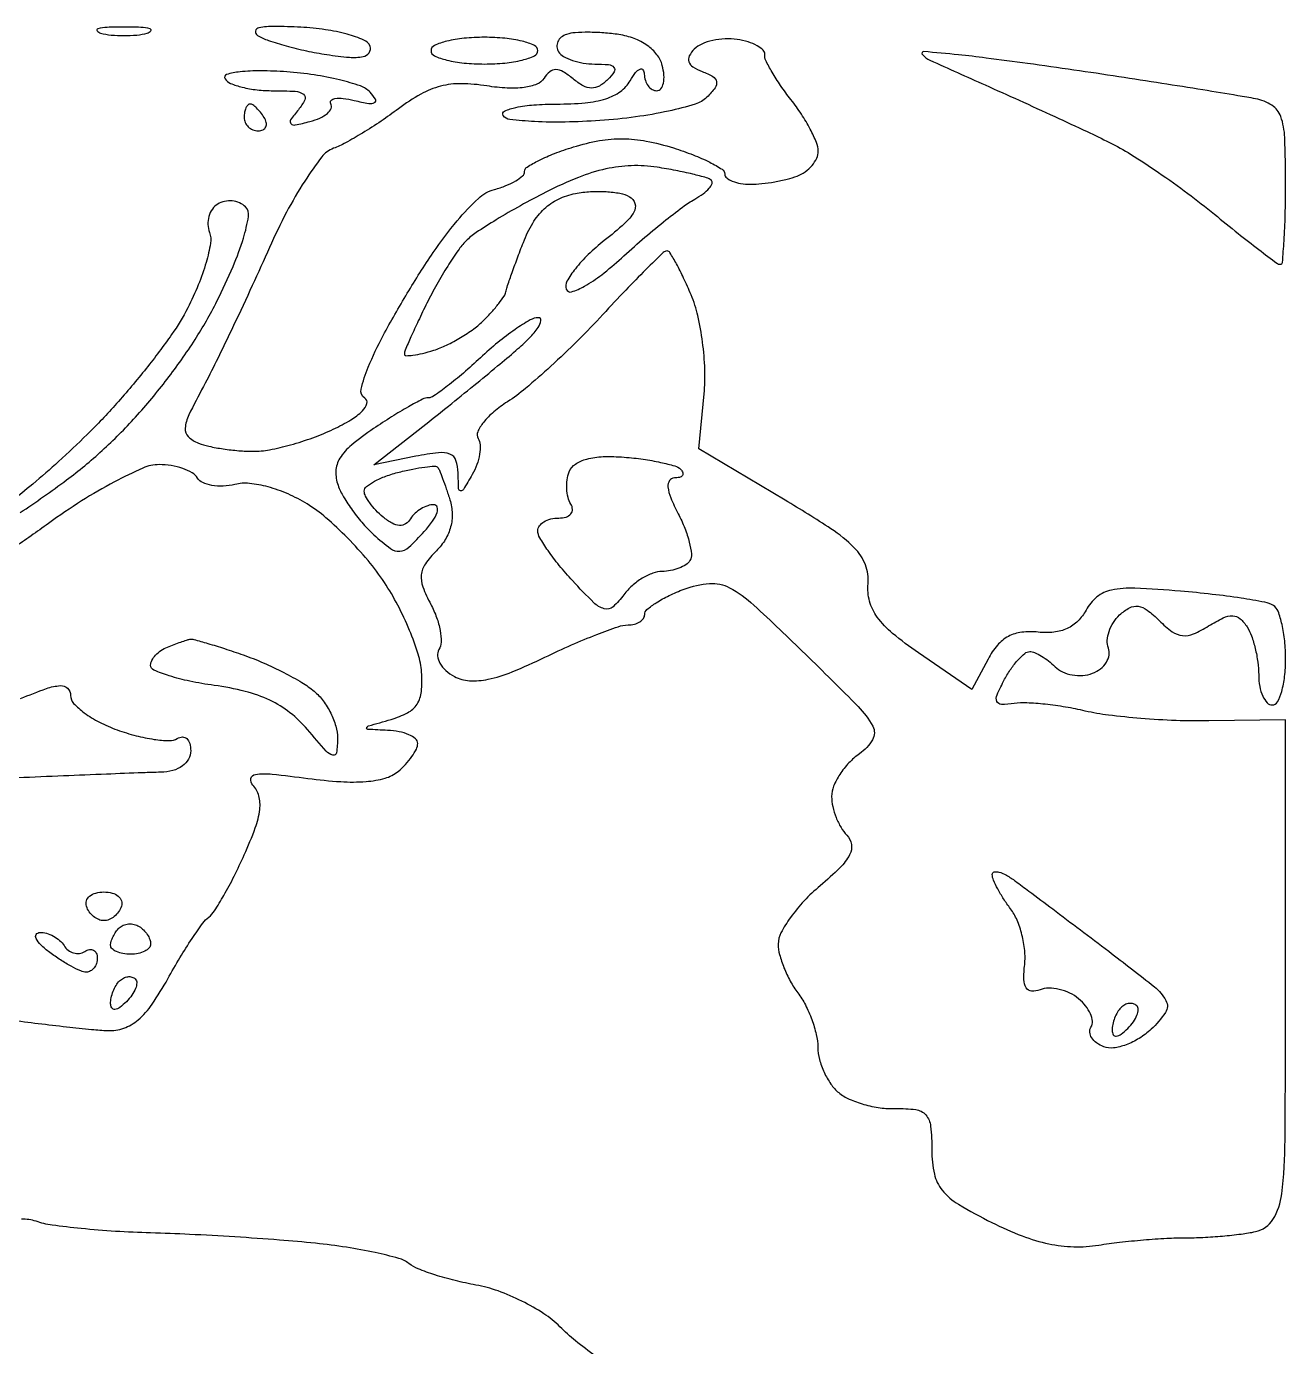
# Model space of a CAD drawing. Extents: x 0 to 102, y 0 to 135.
# Drawn here: x 93.54 to 101.52, y 77.83 to 86.19 of the extents above; entities that cross this region are included whole.
import ezdxf

# ---------------------------------------------------------------- set-up
doc = ezdxf.new("R2010")
doc.units = 0
doc.header["$MEASUREMENT"] = 0

msp = doc.modelspace()

# ---------------------------------------------------------------- linework, layer by layer
for points in [[(94.1598, 86.187773, 0.011065), (94.053882, 86.185428, 0.052887), (93.994169, 86.176408, 0.542911), (93.989827, 86.163322, 0.161593), (94.01175, 86.149083, 0.039571), (94.079199, 86.137052, 0.024357), (94.1598, 86.133124, 0.024357), (94.240401, 86.137052, 0.039571), (94.30785, 86.149083, 0.161593), (94.329773, 86.163322, 0.542911), (94.325431, 86.176408, 0.052887), (94.265718, 86.185428, 0.011065)], [(97.295885, 86.139982, 0.01779), (97.199591, 86.150632, 0.017699), (97.102618, 86.154433, 0.017854), (97.017804, 86.151725, 0.063618), (96.964607, 86.141236, 0.087661), (96.930581, 86.122796, 0.117347), (96.908975, 86.09528, 0.128902), (96.903248, 86.063017, 0.118764), (96.913766, 86.030974, 0.127083), (96.944776, 86.001239, 0.046456), (97.000745, 85.976329, 0.042336), (97.069875, 85.959317, 0.039186), (97.142713, 85.9536, -0.022028), (97.230134, 85.949747, -0.197123), (97.263574, 85.93245, -0.334722), (97.26525, 85.903668, -0.049436), (97.225905, 85.855665, -0.06283), (97.172234, 85.814019, -0.139138), (97.122568, 85.800918, -0.124139), (97.069621, 85.815322, -0.045056), (97.005017, 85.859774, 0.036198), (96.942196, 85.904656, 0.132301), (96.89563, 85.918295, 0.180876), (96.857154, 85.904857, 0.081002), (96.821476, 85.863784, -0.160972), (96.776533, 85.826081, -0.06117), (96.696381, 85.805049, -0.047196), (96.588806, 85.800731, -0.026672), (96.45894, 85.814752, 0.037068), (96.297745, 85.828774, 0.066555), (96.166122, 85.812871, 0.064676), (96.040803, 85.762477, 0.033132), (95.898645, 85.669798, -0.012687), (95.78851, 85.591403, -0.011598), (95.67124, 85.516229, -0.011692), (95.563404, 85.453989, -0.036648), (95.487284, 85.419372, 0.141226), (95.413377, 85.365013, 0.020719), (95.305041, 85.211522, 0.022028), (95.189645, 85.014181, 0.017309), (95.081755, 84.7911, -0.003762), (94.972924, 84.549593, -0.003217), (94.854717, 84.296763, -0.003242), (94.744294, 84.068321, -0.009232), (94.663453, 83.911204, 0.010142), (94.571047, 83.730805, 0.091544), (94.54745, 83.645717, 0.226559), (94.567257, 83.592718, 0.100622), (94.631751, 83.551654, 0.038335), (94.698089, 83.531874, 0.016488), (94.789003, 83.515315, 0.016202), (94.887431, 83.503966, 0.020602), (94.978784, 83.5002, 0.047197), (95.081034, 83.509873, 0.019952), (95.215451, 83.54114, 0.01953), (95.357372, 83.58621, 0.024133), (95.48543, 83.63957, 0.023942), (95.597405, 83.699432, 0.059793), (95.670664, 83.756084, 0.126967), (95.698631, 83.802686, 0.338382), (95.685639, 83.836722, -0.325294), (95.662542, 83.893197, -0.03604), (95.708063, 84.033938, -0.028042), (95.801825, 84.23262, -0.010464), (95.954624, 84.500774, -0.014442), (96.119178, 84.758783, -0.025535), (96.27149, 84.960106, -0.029486), (96.405578, 85.101838, -0.122786), (96.50745, 85.158794, 0.02812), (96.580346, 85.183086, 0.039463), (96.641885, 85.213329, 0.044657), (96.685469, 85.244769, 0.21749), (96.6978, 85.271777, -0.258318), (96.713792, 85.300665, -0.023058), (96.788734, 85.342932, -0.025482), (96.888749, 85.387172, -0.016933), (97.007364, 85.428019, -0.03045), (97.173064, 85.468025, -0.046562), (97.320275, 85.480267, -0.045541), (97.469565, 85.46512, -0.027604), (97.641864, 85.421615, -0.01681), (97.766369, 85.378114, -0.025285), (97.87135, 85.331193, -0.022774), (97.950079, 85.28649, -0.257698), (97.9668, 85.256202, 0.22872), (97.978633, 85.231688, 0.074067), (98.01447, 85.211001, 0.056412), (98.066935, 85.196878, 0.037581), (98.129081, 85.1922, 0.025883), (98.200968, 85.195924, 0.017054), (98.283001, 85.207284, 0.017174), (98.362256, 85.223851, 0.03151), (98.425181, 85.243551, 0.064027), (98.476346, 85.271125, 0.06139), (98.519691, 85.311085, 0.066255), (98.549073, 85.356818, 0.110128), (98.559, 85.401342, 0.098463), (98.548041, 85.456455, 0.023709), (98.508183, 85.541118, 0.023432), (98.452224, 85.635699, 0.021353), (98.386007, 85.727707, -0.015424), (98.320283, 85.816783, -0.01997), (98.265929, 85.902544, -0.018075), (98.226772, 85.976167, -0.14087), (98.220158, 86.014066, 0.234595), (98.210001, 86.041573, 0.065188), (98.17165, 86.069302, 0.051169), (98.114294, 86.093119, 0.034329), (98.044994, 86.108813, 0.049295), (97.96866, 86.113058, 0.044299), (97.890098, 86.102668, 0.046959), (97.820936, 86.080217, 0.094698), (97.773696, 86.048136, 0.07502), (97.74162, 86.00466, 0.208727), (97.738863, 85.967631, 0.170252), (97.764818, 85.935169, 0.048197), (97.823579, 85.905856, -0.038225), (97.891822, 85.873494, -0.220721), (97.914335, 85.841764, -0.210333), (97.905178, 85.803006, -0.034705), (97.853534, 85.743648, -0.124157), (97.778758, 85.698993, -0.019011), (97.609571, 85.6552, -0.020263), (97.401676, 85.618498, -0.016336), (97.17597, 85.595497, -0.012235), (96.954861, 85.58567, -0.018245), (96.761335, 85.588871, -0.013534), (96.605243, 85.601399, -0.231525), (96.562969, 85.628032, -0.457168), (96.571643, 85.655677, -0.049898), (96.643706, 85.678718, -0.034683), (96.756831, 85.694707, -0.017769), (96.900103, 85.6998, 0.021935), (97.082719, 85.707815, 0.054762), (97.213509, 85.733939, 0.077814), (97.305611, 85.779785, 0.106954), (97.367824, 85.84785, -0.02869), (97.401557, 85.898805, -0.121624), (97.429636, 85.92182, -0.368599), (97.44795, 85.916913, -0.145621), (97.456627, 85.89015, 0.070531), (97.463363, 85.849735, 0.084489), (97.480969, 85.815464, 0.097549), (97.506434, 85.792529, 0.135494), (97.53588, 85.7844, 0.233026), (97.561723, 85.797136, 0.111127), (97.577689, 85.831612, 0.073933), (97.581056, 85.883548, 0.043259), (97.57053, 85.945121, 0.102597), (97.537159, 86.012433, 0.072372), (97.475859, 86.070879, 0.064525), (97.392858, 86.114959, 0.053452)], [(95.279742, 86.186396, 0.010567), (95.111575, 86.191769, 0.049607), (95.015334, 86.183247, 0.304967), (94.993505, 86.161675, 0.322135), (95.0058, 86.134434, 0.049309), (95.075168, 86.103038, 0.014449), (95.187144, 86.068696, 0.014362), (95.316093, 86.037146, 0.014946), (95.444942, 86.01352, 0.015972), (95.58881, 85.996243, 0.068866), (95.674662, 86.000534, 0.189937), (95.713482, 86.025027, 0.255231), (95.718884, 86.065482, 0.204466), (95.680102, 86.105442, 0.032091), (95.574087, 86.142093, 0.031253), (95.436053, 86.170965, 0.022663)], [(96.444, 86.1228, 0.023598), (96.314313, 86.116676, 0.037669), (96.205005, 86.097949, 0.04382), (96.126839, 86.070951, 0.295869), (96.1056, 86.0382, 0.295869), (96.126839, 86.005449, 0.04382), (96.205005, 85.978451, 0.037669), (96.314313, 85.959724, 0.023598), (96.444, 85.9536, 0.023598), (96.573687, 85.959724, 0.037669), (96.682995, 85.978451, 0.04382), (96.761161, 86.005449, 0.295869), (96.7824, 86.0382, 0.295869), (96.761161, 86.070951, 0.04382), (96.682995, 86.097949, 0.037669), (96.573687, 86.116676, 0.023598)], [(99.4473, 86.011823, 0.005862), (99.228085, 86.031894, 0.675006), (99.21863, 86.012946, 0.105866), (99.266353, 85.977768, 0.001301), (99.6165, 85.820703, -0.001845), (99.831372, 85.724038, -0.001574), (100.057264, 85.620551, -0.001586), (100.262156, 85.525115, -0.004503), (100.404173, 85.456848, -0.025637), (100.538306, 85.38211, -0.010133), (100.715007, 85.266371, -0.009998), (100.901194, 85.133411, -0.01234), (101.069035, 85.00185, 0.003943), (101.218906, 84.880257, 0.00609), (101.350511, 84.777792, 0.002294), (101.464606, 84.691994, 0.161427), (101.486912, 84.6846, 0.390465), (101.500236, 84.696877, 0.004114), (101.51028, 84.833234, 0.010195), (101.517621, 84.996574, 0.006131), (101.52, 85.190588, 0.00918), (101.514537, 85.488103, 0.07534), (101.489372, 85.621018, 0.168295), (101.433052, 85.691964, 0.094622), (101.32965, 85.732984, 0.006215), (101.21753, 85.752988, 0.000979), (100.996405, 85.789165, 0.001087), (100.735576, 85.830733, 0.000949), (100.4625, 85.873113, 0.002132), (100.178565, 85.915389, 0.001938), (99.885105, 85.956644, 0.001938), (99.622343, 85.991509, 0.006253)], [(95.190969, 85.903686, 0.01525), (95.025545, 85.91043, 0.030617), (94.895051, 85.903773, 0.042955), (94.810508, 85.886808, 0.495596), (94.800079, 85.85965, 0.159787), (94.834603, 85.830551, 0.035528), (94.909054, 85.806505, 0.033469), (95.003123, 85.789924, 0.026895), (95.105752, 85.7844, -0.013676), (95.244791, 85.780596, -0.149005), (95.296797, 85.761581, -0.358052), (95.305257, 85.726521, -0.060533), (95.265124, 85.664156, 0.019963), (95.215904, 85.599786, 0.361312), (95.217844, 85.575762, 0.255353), (95.245198, 85.567397, 0.013137), (95.338414, 85.589174, 0.040747), (95.401741, 85.611378, 0.072106), (95.448473, 85.640849, 0.112114), (95.472015, 85.672408, 0.24768), (95.470032, 85.701528, -0.336413), (95.472037, 85.722468, -0.17298), (95.496697, 85.735423, -0.067749), (95.548646, 85.735728, -0.026792), (95.619033, 85.722701, 0.014288), (95.71124, 85.70324, 0.166199), (95.747167, 85.708669, 0.436208), (95.753, 85.729844, 0.04827), (95.718934, 85.774627, 0.124171), (95.65768, 85.814491, 0.022532), (95.526486, 85.852899, 0.023038), (95.365069, 85.884559, 0.019094)], [(94.958507, 85.6998, 0.210953), (94.944241, 85.693501, 0.081139), (94.932159, 85.674949, 0.061769), (94.923936, 85.647589, 0.042167), (94.9212, 85.6152, 0.105053), (94.928058, 85.58292, 0.099167), (94.947518, 85.555451, 0.09642), (94.976593, 85.53704, 0.093332), (95.010793, 85.5306, 0.108972), (95.040821, 85.537223, 0.182303), (95.058709, 85.555451, 0.161196), (95.061341, 85.582874, 0.082592), (95.0481, 85.6152, 0.029505), (95.025343, 85.647583, 0.035638), (95.000214, 85.674949, 0.038439), (94.976335, 85.694255, 0.151918)], [(97.538063, 85.299306, 0.046033), (97.374516, 85.309246, 0.047238), (97.213364, 85.288881, 0.040477), (97.038892, 85.234716, 0.021812), (96.833707, 85.141717, 0.009382), (96.671951, 85.055868, 0.010343), (96.518767, 84.966654, 0.009806), (96.391262, 84.885345, 0.050775), (96.326811, 84.832287, 0.042496), (96.277201, 84.772864, 0.012315), (96.211083, 84.673273, 0.012287), (96.141832, 84.556921, 0.01283), (96.079417, 84.438952, 0.004506), (96.024621, 84.326085, 0.006519), (95.978411, 84.225307, 0.003603), (95.941233, 84.139693, 0.10096), (95.9364, 84.116001, 0.416065), (95.94681, 84.105657, 0.030652), (95.991156, 84.108659, 0.028537), (96.051308, 84.119975, 0.016083), (96.122804, 84.14016, 0.03547), (96.203717, 84.172313, 0.022623), (96.292888, 84.22038, 0.022712), (96.376469, 84.275744, 0.038754), (96.440054, 84.330169, 0.013956), (96.490781, 84.383809, 0.017096), (96.534981, 84.436779, 0.015691), (96.568804, 84.483186, 0.106152), (96.579468, 84.509357, -0.038043), (96.587421, 84.540311, -0.002916), (96.615589, 84.62166, -0.003989), (96.650571, 84.718343, -0.003031), (96.690402, 84.823778, -0.04353), (96.749997, 84.945817, -0.069054), (96.82294, 85.036175, -0.075819), (96.912216, 85.097566, -0.06561), (97.020233, 85.133365, -0.032335), (97.11572, 85.145299, -0.029905), (97.214497, 85.145289, -0.031223), (97.302427, 85.13448, -0.081494), (97.362133, 85.112864, -0.192344), (97.397164, 85.069611, -0.207851), (97.391278, 85.015904, -0.080771), (97.332081, 84.942733, -0.016335), (97.203468, 84.835123, 0.025333), (97.101199, 84.74638, 0.035239), (97.019923, 84.656467, 0.038043), (96.966823, 84.576901, 0.212429), (96.962135, 84.527065, 0.40941), (96.995576, 84.510129, 0.051193), (97.077851, 84.545957, 0.037279), (97.187357, 84.618885, 0.019981), (97.311457, 84.723837, -0.008032), (97.44382, 84.841316, -0.008212), (97.578924, 84.953597, -0.008022), (97.699321, 85.047219, -0.033685), (97.776052, 85.097223, 0.029624), (97.829456, 85.13141, 0.054274), (97.867679, 85.16611, 0.084562), (97.886239, 85.195942, 0.319234), (97.881495, 85.21618, 0.112362), (97.85101, 85.232786, 0.009379), (97.763454, 85.255725, 0.012128), (97.656703, 85.278838, 0.009065)], [(97.600622, 84.7692, 0.19478), (97.577244, 84.759734, 0.002727), (97.46629, 84.651077, 0.007142), (97.338809, 84.521208, 0.004586), (97.194455, 84.36708, -0.01133), (97.035627, 84.202017, -0.010248), (96.864183, 84.03858, -0.010325), (96.704637, 83.89855, -0.031949), (96.589354, 83.813463, 0.031948), (96.502812, 83.749589, 0.048864), (96.437704, 83.682906, 0.062309), (96.400957, 83.623151, 0.250145), (96.403583, 83.581753, -0.126799), (96.416439, 83.540386, -0.052407), (96.413154, 83.481416, -0.047337), (96.396014, 83.415655, -0.04447), (96.366551, 83.35282, -0.005332), (96.310239, 83.258449, -0.291008), (96.292417, 83.249713, -0.369741), (96.280367, 83.262599, -0.006839), (96.277373, 83.362725, 0.078304), (96.263554, 83.442032, 0.220351), (96.225598, 83.481762, 0.124006), (96.152718, 83.491121, 0.019591), (96.009011, 83.468192), (95.743223, 83.415035), (96.072461, 83.672918, 0.002913), (96.216146, 83.78682, 0.002073), (96.375882, 83.91606, 0.002092), (96.527264, 84.040642, 0.004457), (96.643049, 84.138501, 0.018845), (96.729069, 84.218362, 0.045119), (96.784748, 84.285188, 0.109966), (96.80205, 84.327835, 0.463825), (96.786511, 84.3462, 0.131836), (96.733073, 84.331861, 0.019603), (96.637959, 84.271761, 0.020929), (96.528951, 84.189821, 0.016655), (96.418262, 84.092791, -0.010165), (96.310348, 83.995689, -0.014215), (96.209784, 83.913707, -0.010508), (96.123742, 83.850375, -0.15291), (96.088207, 83.838991, 0.118011), (96.051635, 83.829984, 0.009056), (95.961798, 83.781541, 0.012024), (95.85591, 83.718543, 0.008872), (95.741701, 83.643964, 0.022496), (95.601126, 83.539033, 0.081417), (95.527573, 83.455528, 0.128672), (95.502329, 83.374981, 0.101621), (95.516459, 83.284414, 0.044727), (95.551836, 83.210561, 0.022609), (95.608545, 83.124253, 0.022259), (95.675621, 83.039768, 0.030762), (95.743483, 82.970765, 0.022196), (95.848482, 82.884484, 0.179293), (95.907283, 82.867023, 0.173478), (95.964306, 82.891787, 0.020502), (96.06268, 82.991915, 0.028501), (96.115336, 83.057219, 0.069293), (96.144025, 83.111896, 0.16448), (96.144676, 83.146452, 0.326838), (96.123705, 83.1618, 0.08212), (96.08418, 83.155264, 0.053446), (96.042117, 83.135742, 0.052241), (96.004005, 83.107026, 0.066881), (95.976161, 83.073092, -0.110253), (95.944239, 83.040381, -0.160707), (95.905611, 83.030135, -0.115588), (95.858721, 83.044104, -0.043282), (95.801968, 83.083451, -0.029511), (95.756283, 83.126159, -0.032832), (95.717664, 83.172531, -0.034821), (95.690509, 83.215925, -0.123003), (95.6826, 83.247588, -0.230523), (95.696569, 83.276276, -0.041452), (95.747661, 83.309872, -0.0373), (95.819251, 83.342209, -0.025953), (95.904083, 83.368246, -0.012201), (95.990533, 83.387715, -0.01828), (96.066911, 83.400083, -0.013494), (96.129172, 83.406142, -0.236459), (96.147373, 83.398567, -0.082023), (96.158503, 83.380347, -0.006503), (96.179131, 83.327426, -0.008683), (96.201945, 83.263198, -0.006542), (96.224862, 83.191865, -0.066197), (96.239346, 83.105185, -0.073243), (96.229782, 83.020806, -0.071759), (96.195979, 82.941376, -0.060015), (96.139353, 82.869239, 0.042831), (96.069555, 82.786336, 0.128401), (96.043763, 82.717558, 0.11681), (96.05371, 82.640996, 0.03242), (96.10416, 82.529991, -0.036889), (96.140688, 82.447676, -0.041662), (96.162967, 82.364139, -0.045986), (96.169217, 82.29118, -0.137639), (96.155509, 82.243512, 0.168064), (96.146531, 82.203467, 0.103036), (96.161803, 82.157039, 0.081013), (96.19928, 82.11115, 0.058291), (96.253676, 82.073305, 0.109399), (96.349133, 82.04653, 0.06634), (96.466593, 82.055587, 0.044517), (96.619008, 82.102469, 0.015891), (96.827096, 82.195187, -0.008929), (96.995892, 82.273233, -0.01119), (97.155212, 82.339253, -0.009485), (97.290282, 82.388788, -0.081485), (97.35345, 82.399626, 0.060523), (97.393889, 82.40484, 0.078776), (97.428136, 82.419576, 0.096456), (97.451074, 82.441198, 0.156919), (97.4592, 82.466452, -0.222275), (97.473787, 82.497645, -0.031309), (97.532546, 82.540787, -0.030805), (97.61325, 82.585838, -0.021659), (97.70889, 82.626752, -0.071854), (97.870053, 82.662363, -0.142496), (97.996979, 82.635431, -0.063943), (98.150152, 82.526106, -0.006347), (98.477882, 82.214433, -0.004195), (98.811746, 81.883246, -0.070951), (98.904092, 81.759052, -0.263285), (98.902613, 81.673018, -0.107338), (98.820392, 81.584036, 0.050217), (98.752758, 81.525742, 0.045424), (98.695533, 81.453258, 0.048253), (98.656348, 81.37819, 0.09646), (98.6436, 81.312723, 0.055619), (98.650692, 81.249164, 0.038754), (98.672022, 81.180141, 0.039127), (98.703292, 81.116289, 0.063031), (98.740354, 81.068486, -0.164125), (98.76948, 81.009706, -0.156352), (98.757823, 80.943963, -0.077665), (98.696625, 80.861889, -0.018894), (98.571154, 80.747945, 0.029276), (98.469367, 80.651579, 0.032533), (98.383324, 80.547153, 0.034454), (98.3228, 80.449589, 0.122196), (98.3052, 80.378649, 0.064844), (98.313988, 80.311169, 0.030604), (98.341687, 80.227643, 0.029698), (98.381863, 80.142474, 0.03687), (98.429409, 80.06892, -0.043371), (98.477175, 79.992881, -0.030253), (98.517923, 79.900067, -0.030638), (98.546331, 79.805543, -0.05399), (98.556309, 79.724709, 0.061003), (98.566884, 79.64789, 0.043262), (98.596347, 79.565939, 0.043679), (98.638919, 79.491396, 0.068072), (98.688831, 79.436968, 0.070005), (98.755059, 79.396094, 0.03479), (98.848134, 79.362792, 0.033688), (98.951176, 79.341184, 0.04197), (99.048825, 79.335762, -0.03822), (99.176849, 79.329615, -0.183745), (99.240196, 79.296004, -0.155979), (99.271045, 79.225041, -0.025573), (99.278544, 79.073603, 0.052772), (99.294393, 78.921457, 0.121173), (99.344201, 78.818455, 0.085916), (99.448173, 78.729484, 0.018087), (99.6588, 78.614357, 0.023819), (99.850885, 78.5294, 0.040076), (100.019785, 78.47924, 0.045661), (100.1776, 78.46064, 0.046145), (100.3356, 78.47111, -0.011162), (100.467458, 78.489163, -0.007429), (100.619274, 78.504224, -0.00748), (100.767096, 78.51445, -0.014493), (100.8855, 78.517425, 0.013374), (100.996579, 78.519968, 0.009549), (101.120662, 78.52851, 0.009651), (101.238711, 78.541205, 0.020288), (101.32965, 78.556535, 0.205686), (101.440088, 78.634264, 0.109515), (101.495806, 78.795022, 0.027318), (101.516701, 79.137984, 0.001557), (101.52, 80.19763), (101.52, 81.798637), (101.03355, 81.791892, -0.012945), (100.825608, 81.794392, -0.010506), (100.603015, 81.807524, -0.010651), (100.398267, 81.828323, -0.026953), (100.251, 81.854578, 0.016378), (100.126306, 81.87954, 0.014988), (99.996509, 81.89715, 0.01519), (99.879713, 81.905866, 0.046446), (99.800447, 81.902002, -0.035706), (99.719341, 81.896303, -0.307827), (99.690888, 81.915705, -0.201822), (99.691861, 81.957617, -0.017474), (99.739973, 82.055597, -0.026626), (99.780699, 82.122828, -0.034251), (99.825353, 82.179617, -0.036557), (99.867666, 82.220066, -0.174181), (99.898657, 82.2312, -0.101917), (99.930048, 82.224734, -0.03299), (99.972504, 82.203049, -0.031326), (100.017748, 82.172042, -0.030499), (100.059193, 82.135367, 0.090432), (100.106357, 82.102751, 0.062855), (100.168401, 82.083619, 0.061167), (100.235194, 82.080184, 0.074036), (100.296391, 82.09378, 0.072983), (100.347367, 82.122435, 0.087631), (100.384339, 82.163077, 0.100528), (100.401819, 82.209103, 0.133023), (100.397278, 82.253508, -0.108945), (100.390045, 82.301571, -0.064802), (100.401429, 82.358588, -0.060155), (100.428654, 82.41543, -0.063234), (100.468251, 82.463101, -0.063856), (100.530934, 82.508213, -0.161355), (100.585563, 82.517947, -0.127505), (100.643698, 82.493555, -0.033635), (100.720258, 82.426656, 0.039525), (100.801546, 82.357296, 0.131022), (100.866626, 82.332292, 0.129028), (100.936113, 82.342821, 0.037825), (101.032545, 82.393348, -0.026126), (101.125323, 82.444758, -0.120481), (101.184895, 82.457703, -0.175518), (101.231406, 82.439484, -0.071385), (101.276243, 82.387048, -0.056158), (101.303971, 82.330038, -0.025992), (101.327449, 82.250939, -0.025354), (101.343731, 82.164353, -0.032101), (101.349505, 82.08315, 0.042491), (101.356208, 82.010277, 0.061885), (101.375271, 81.948715, 0.081007), (101.402952, 81.906972, 0.208855), (101.4354, 81.8928, 0.275259), (101.468015, 81.912227, 0.053437), (101.495149, 81.978313, 0.043243), (101.513861, 82.072365, 0.027497), (101.52, 82.183907, 0.024718), (101.514313, 82.298877, 0.031532), (101.497211, 82.403586, 0.032836), (101.472474, 82.486304, 0.166767), (101.442421, 82.522961, 0.092935), (101.388377, 82.543813, 0.007501), (101.23751, 82.569384, 0.009908), (101.055188, 82.593792, 0.007448), (100.853794, 82.613668, 0.009951), (100.565491, 82.632022, 0.060565), (100.416761, 82.620501, 0.121225), (100.324774, 82.577245, 0.099972), (100.255527, 82.493459, -0.075399), (100.203758, 82.424205, -0.087048), (100.136028, 82.377397, -0.080653), (100.052075, 82.354154, -0.054674), (99.952645, 82.354163, 0.057169), (99.847888, 82.353652, 0.093287), (99.763396, 82.32704, 0.092719), (99.694013, 82.271381, 0.055887), (99.634441, 82.18396), (99.5319, 81.990083), (99.1935, 82.222957, -0.021853), (99.029881, 82.346423, -0.062885), (98.932612, 82.449781, -0.090474), (98.884273, 82.550108, -0.091168), (98.874654, 82.660765, 0.118585), (98.857583, 82.781089, 0.101581), (98.787358, 82.888398, 0.05254), (98.638981, 83.009339, 0.010455), (98.348323, 83.190752), (97.802437, 83.515803), (97.835999, 83.864244, 0.033742), (97.840392, 84.017978, 0.023082), (97.82555, 84.192068, 0.023328), (97.795493, 84.35928, 0.042845), (97.753297, 84.490942, 0.010422), (97.706105, 84.597585, 0.016093), (97.66049, 84.687462, 0.010476), (97.619534, 84.758533, 0.262561)], [(97.329624, 83.462873, -0.014959), (97.4499, 83.449699, -0.018918), (97.560017, 83.43002, -0.017239), (97.649554, 83.407239, -0.126106), (97.687316, 83.384884, -0.109363), (97.700385, 83.364384, -0.251577), (97.697852, 83.346828, -0.176663), (97.679689, 83.334801, -0.058864), (97.647517, 83.331, 0.251546), (97.616281, 83.314224, 0.174238), (97.606547, 83.274457, 0.07286), (97.624241, 83.205283, 0.020675), (97.671387, 83.104416, -0.025498), (97.713243, 83.012569, -0.03247), (97.741789, 82.923971, -0.034119), (97.755242, 82.849434, -0.167523), (97.745977, 82.808316, -0.110681), (97.719915, 82.781655, -0.050409), (97.676351, 82.75922, -0.046495), (97.623625, 82.74395, -0.04728), (97.569284, 82.7388, 0.089581), (97.510237, 82.728135, 0.047622), (97.443209, 82.695546, 0.045335), (97.378973, 82.647887, 0.052672), (97.327884, 82.591554, -0.053832), (97.258768, 82.515697, -0.252747), (97.203261, 82.502748, -0.128553), (97.136699, 82.541005, -0.011509), (97.001307, 82.680512, -0.015632), (96.917483, 82.776832, -0.01993), (96.846704, 82.870903, -0.018258), (96.794487, 82.952608, -0.133829), (96.7824, 82.996959, -0.16127), (96.792536, 83.027566, -0.096463), (96.821144, 83.053629, -0.077936), (96.863851, 83.071234, -0.058929), (96.914293, 83.0772, 0.07001), (96.96073, 83.083734, 0.144843), (96.991348, 83.103241, 0.189857), (97.001599, 83.132167, 0.130463), (96.991396, 83.165851, -0.079088), (96.973668, 83.208288, -0.047088), (96.965804, 83.262606, -0.045761), (96.968192, 83.319715, -0.058356), (96.981211, 83.370741, -0.157694), (97.020178, 83.419005, -0.080233), (97.092186, 83.451044, -0.056984), (97.195622, 83.466113, -0.027509)], [(94.576794, 82.309121, -0.112749), (94.601899, 82.308052, -0.004433), (94.691157, 82.282774, -0.007661), (94.796782, 82.250081, -0.005318), (94.915149, 82.21005, -0.018521), (95.041655, 82.16043, -0.015514), (95.171983, 82.098777, -0.015795), (95.287647, 82.034916, -0.040823), (95.365306, 81.979748, -0.058766), (95.421954, 81.919443, -0.043555), (95.469774, 81.841392, -0.044347), (95.502329, 81.758442, -0.072077), (95.51298, 81.683648, -0.031356), (95.506914, 81.590663, -0.457391), (95.482675, 81.574609, -0.143985), (95.440153, 81.601207, -0.006096), (95.32263, 81.736938, 0.051575), (95.211715, 81.843696, 0.055337), (95.083757, 81.922621, 0.048573), (94.927586, 81.978753, 0.027816), (94.73085, 82.017072, -0.016595), (94.576836, 82.043498, -0.026127), (94.447043, 82.077382, -0.0239), (94.349602, 82.113547, -0.300486), (94.329, 82.144734, -0.123711), (94.336748, 82.175568, -0.062837), (94.360064, 82.208377, -0.056581), (94.394306, 82.238072, -0.05451), (94.43475, 82.259771, -0.005854), (94.477898, 82.276597, -0.006433), (94.520097, 82.291869, -0.006037), (94.556463, 82.304014, -0.032072)], [(99.808939, 80.776647, -0.002229), (99.893444, 80.713844, -0.000441), (100.044271, 80.600494, -0.000467), (100.21971, 80.468149, -0.000434), (100.399234, 80.332214, -0.005364), (100.688543, 80.107826, -0.100941), (100.762153, 80.020287, -0.279759), (100.758555, 79.944723, -0.056966), (100.66772, 79.838392, -0.048322), (100.592569, 79.780851, -0.050651), (100.50891, 79.739853, -0.056144), (100.429561, 79.720242, -0.124772), (100.368162, 79.72753, -0.06317), (100.322723, 79.751918, -0.094038), (100.29157, 79.7844, -0.121743), (100.279341, 79.819563, -0.162914), (100.287006, 79.852217, 0.163746), (100.295547, 79.888864, 0.079042), (100.283323, 79.936065, 0.065226), (100.253158, 79.986225, 0.05164), (100.208846, 80.031479, 0.062071), (100.152172, 80.067704, 0.053424), (100.085422, 80.091167, 0.056028), (100.019132, 80.099115, 0.093721), (99.964059, 80.089121, -0.106149), (99.910692, 80.080788, -0.246385), (99.87695, 80.101002, -0.135634), (99.861933, 80.153564, -0.029506), (99.866723, 80.248631, 0.052548), (99.867111, 80.338185, 0.037121), (99.849594, 80.437334, 0.037594), (99.818218, 80.53069, 0.062555), (99.776732, 80.602424, -0.019067), (99.733451, 80.664198, -0.020982), (99.696453, 80.727192, -0.020941), (99.66956, 80.78326, -0.091743), (99.661491, 80.818947, -0.353455), (99.673518, 80.835099, -0.133428), (99.703694, 80.834673, -0.061699), (99.751447, 80.814336, -0.02721)], [(94.0329, 80.7084, -0.064908), (94.084593, 80.701661, -0.107546), (94.123576, 80.681685, -0.143818), (94.14376, 80.652012, -0.159683), (94.143585, 80.617455, -0.073624), (94.125982, 80.582692, -0.066918), (94.098566, 80.553225, -0.070382), (94.06589, 80.533313, -0.102038), (94.0329, 80.52651, -0.102038), (93.99991, 80.533313, -0.070382), (93.967234, 80.553225, -0.066918), (93.939818, 80.582692, -0.073624), (93.922215, 80.617455, -0.159683), (93.92204, 80.652012, -0.143818), (93.942224, 80.681685, -0.107546), (93.981207, 80.701661, -0.064908)], [(94.2562, 80.489607, -0.058365), (94.284047, 80.467538, -0.050411), (94.307615, 80.438588, -0.052987), (94.323678, 80.407482, -0.092967), (94.329, 80.379107, -0.18611), (94.319357, 80.354098, -0.089802), (94.291723, 80.332843, -0.069638), (94.250661, 80.318434, -0.049648), (94.2021, 80.3136, -0.042509), (94.153517, 80.317738, -0.062152), (94.112477, 80.330167, -0.081611), (94.084661, 80.348435, -0.209708), (94.0752, 80.37, -0.075556), (94.079077, 80.395508, -0.038428), (94.091092, 80.425724, -0.037069), (94.108595, 80.45564, -0.045507), (94.1293, 80.4805, -0.101199), (94.155456, 80.497775, -0.077739), (94.188893, 80.505492, -0.074868), (94.224314, 80.50273, -0.081757)], [(93.626057, 80.451909, -0.075998), (93.668538, 80.446571, -0.054894), (93.712826, 80.428553, -0.054863), (93.752161, 80.401313, -0.075625), (93.779953, 80.36862, 0.090427), (93.806225, 80.339494, 0.095498), (93.840616, 80.322194, 0.099685), (93.877727, 80.319333, 0.108373), (93.911846, 80.331313, -0.090666), (93.941907, 80.343067, -0.169366), (93.967466, 80.33937, -0.176081), (93.984524, 80.320801, -0.098926), (93.9906, 80.290393, -0.07479), (93.985451, 80.256161, -0.088647), (93.970499, 80.227118, -0.100676), (93.948266, 80.207703, -0.130019), (93.92217, 80.2008, -0.102298), (93.885638, 80.208353, -0.020657), (93.825601, 80.237287, -0.021005), (93.75741, 80.27746, -0.018293), (93.68952, 80.325009, -0.028616), (93.633041, 80.373044, -0.086484), (93.603137, 80.413523, -0.255697), (93.60408, 80.439034, -0.257071)], [(94.23171, 80.15709, -0.212536), (94.240985, 80.132931, -0.080535), (94.233173, 80.096812, -0.061283), (94.210433, 80.054803, -0.041736), (94.17531, 80.01327, -0.034019), (94.13383, 79.977081, -0.131573), (94.10249, 79.964281, -0.290264), (94.083125, 79.973372, -0.142677), (94.0752, 80.00058, -0.054831), (94.079336, 80.038185, -0.038674), (94.091767, 80.078888, -0.039129), (94.109994, 80.116433, -0.063896), (94.1316, 80.1444, -0.075941), (94.15644, 80.162656, -0.089268), (94.184272, 80.171393, -0.100736), (94.210696, 80.169415, -0.128169)], [(100.57671, 79.98789, 0.128169), (100.555696, 80.000215, 0.100736), (100.529272, 80.002193, 0.089268), (100.50144, 79.993456, 0.075941), (100.4766, 79.9752, 0.063896), (100.454994, 79.947233, 0.039129), (100.436767, 79.909688, 0.038674), (100.424336, 79.868985, 0.054831), (100.4202, 79.83138, 0.142677), (100.428125, 79.804172, 0.290264), (100.44749, 79.795081, 0.131573), (100.47883, 79.807881, 0.034019), (100.52031, 79.84407, 0.041736), (100.555433, 79.885603, 0.061283), (100.578173, 79.927612, 0.080535), (100.585985, 79.963731, 0.212536)]]:
    msp.add_lwpolyline(points, format="xyb", close=True)
for points in [[(93.501871, 83.111466, 0.013615), (93.796042, 83.318319, 0.025102), (94.021506, 83.504506, 0.02333), (94.232917, 83.716645, 0.02048), (94.433499, 83.956691, 0.020817), (94.609969, 84.207313, 0.027119), (94.74879, 84.451102, 0.014061), (94.851156, 84.671224, 0.028266), (94.916942, 84.85108, 0.031574), (94.949064, 84.987644, 0.242938), (94.929707, 85.048333, 0.094235), (94.892402, 85.073717, 0.077138), (94.845651, 85.085934, 0.076203), (94.796847, 85.083467, 0.08797), (94.753604, 85.066291, 0.103247), (94.719753, 85.03416, 0.081649), (94.698077, 84.988445, 0.078461), (94.691634, 84.93642, 0.083448), (94.701827, 84.886109, -0.136044), (94.708407, 84.817769, -0.026661), (94.680257, 84.696321, -0.026504), (94.630899, 84.554105, -0.021859), (94.563855, 84.408216, -0.03518), (94.461856, 84.239899, -0.014189), (94.300545, 84.024828, -0.013958), (94.113134, 83.80224, -0.017202), (93.925773, 83.60595, -0.008092), (93.746037, 83.435773, -0.01181), (93.581851, 83.292269, -0.00739), (93.441178, 83.178539, -0.167826)], [(93.4407, 79.898307, 0.003353), (93.61684, 79.875382, 0.003186), (93.796286, 79.854409, 0.003162), (93.955175, 79.837881, 0.011253), (94.057206, 79.830233, 0.098749), (94.158711, 79.845008, 0.092809), (94.249307, 79.897663, 0.064807), (94.338474, 79.997343, 0.023774), (94.437906, 80.1585, -0.008947), (94.514869, 80.291936, -0.01114), (94.591318, 80.412975, -0.009517), (94.659266, 80.511308, -0.079309), (94.697293, 80.549596, 0.093665), (94.73364, 80.588341, 0.011898), (94.793037, 80.686783, 0.013607), (94.858226, 80.808445, 0.010933), (94.921853, 80.942616, 0.016913), (94.991884, 81.114386, 0.057629), (95.020339, 81.23159, 0.09558), (95.014549, 81.317194, 0.127009), (94.97656, 81.384984, -0.242765), (94.964112, 81.42714, -0.325698), (94.992248, 81.453451, -0.056237), (95.098979, 81.454498, -0.007305), (95.325552, 81.427831, 0.01651), (95.533309, 81.407248, 0.035693), (95.693809, 81.408151, 0.047617), (95.814506, 81.429135, 0.106758), (95.896602, 81.471876, 0.032191), (95.944208, 81.51686, 0.034519), (95.984458, 81.566599, 0.036842), (96.012595, 81.613787, 0.116531), (96.021, 81.649359, 0.224058), (96.007285, 81.678428, 0.069959), (95.965085, 81.704269, 0.054433), (95.903541, 81.723373, 0.037006), (95.83065, 81.732033, -0.002799), (95.704523, 81.738328, -0.486485), (95.69778, 81.747981, -0.251917), (95.709859, 81.759966, -0.0018), (95.8518, 81.801441, 0.05052), (95.95675, 81.84356, 0.12892), (96.016867, 81.898344, 0.120969), (96.044547, 81.977964, 0.041812), (96.045803, 82.100577, 0.057481), (96.024028, 82.214923, 0.022651), (95.969249, 82.365784, 0.022061), (95.894709, 82.525061, 0.025699), (95.809767, 82.668971, 0.028216), (95.706265, 82.807689, 0.02), (95.575652, 82.951474, 0.020266), (95.439405, 83.079127, 0.039767), (95.319664, 83.16695, 0.035605), (95.199351, 83.229916, 0.036847), (95.072672, 83.274344, 0.039799), (94.954898, 83.296274, 0.08525), (94.862935, 83.290237, -0.046599), (94.788211, 83.279516, -0.05455), (94.716746, 83.283781, -0.063084), (94.658801, 83.301364, -0.150269), (94.625292, 83.330689, 0.123075), (94.591813, 83.363303, 0.047539), (94.53254, 83.390658, 0.043381), (94.459649, 83.409321, 0.041013), (94.383234, 83.4156, 0.104181), (94.279494, 83.393747, 0.018244), (94.098896, 83.306128, 0.019097), (93.891479, 83.185605, 0.016119), (93.681494, 83.042929, -0.008166), (93.460274, 82.88742, -0.006693)], [(93.50415, 81.933478, -0.011344), (93.668965, 81.997092, -0.07099), (93.757211, 82.015341, -0.212375), (93.802354, 81.998536, -0.201647), (93.8214, 81.95323, 0.189697), (93.841048, 81.903305, 0.046441), (93.908235, 81.843409, 0.041034), (94.003834, 81.784366, 0.031076), (94.117007, 81.735298, 0.023012), (94.23642, 81.698233, 0.028323), (94.350775, 81.675253, 0.028828), (94.446536, 81.667186, 0.146019), (94.497707, 81.680995, -0.136688), (94.53002, 81.690353, -0.190864), (94.557804, 81.679672, -0.140491), (94.576555, 81.648911, -0.067173), (94.5828, 81.60264, -0.129155), (94.568889, 81.549685, -0.109846), (94.530134, 81.506605, -0.08995), (94.469319, 81.477976, -0.058941), (94.39245, 81.466923, 0.003133), (94.279116, 81.463372, 0.000456), (94.048708, 81.454495, 0.000516), (93.776326, 81.443471, 0.000442), (93.489565, 81.431315, -0.011242)], [(97.147109, 77.768305, -0.014891), (97.020507, 77.865037, -0.025801), (96.922217, 77.953674, 0.051838), (96.819913, 78.036711, 0.029278), (96.681105, 78.11613, 0.028931), (96.530127, 78.180552, 0.041769), (96.390002, 78.218124, -0.015953), (96.257762, 78.246364, -0.017063), (96.130562, 78.282447, -0.016865), (96.023783, 78.320731, -0.072888), (95.965574, 78.35433, 0.100628), (95.900463, 78.387277, 0.013669), (95.751304, 78.423862, 0.015284), (95.569865, 78.45737, 0.012356), (95.373374, 78.482529, 0.006445), (95.144482, 78.503127, 0.003497), (94.862619, 78.522851, 0.003483), (94.575479, 78.53892, 0.005501), (94.329, 78.548275, -0.008848), (94.105548, 78.558255, -0.009635), (93.888861, 78.575975, -0.009177), (93.704191, 78.598097, -0.045988), (93.602856, 78.621769, 0.08281), (93.511615, 78.636134, 0.027914)]]:
    msp.add_lwpolyline(points, format="xyb")

doc.saveas('drawing.dxf')
